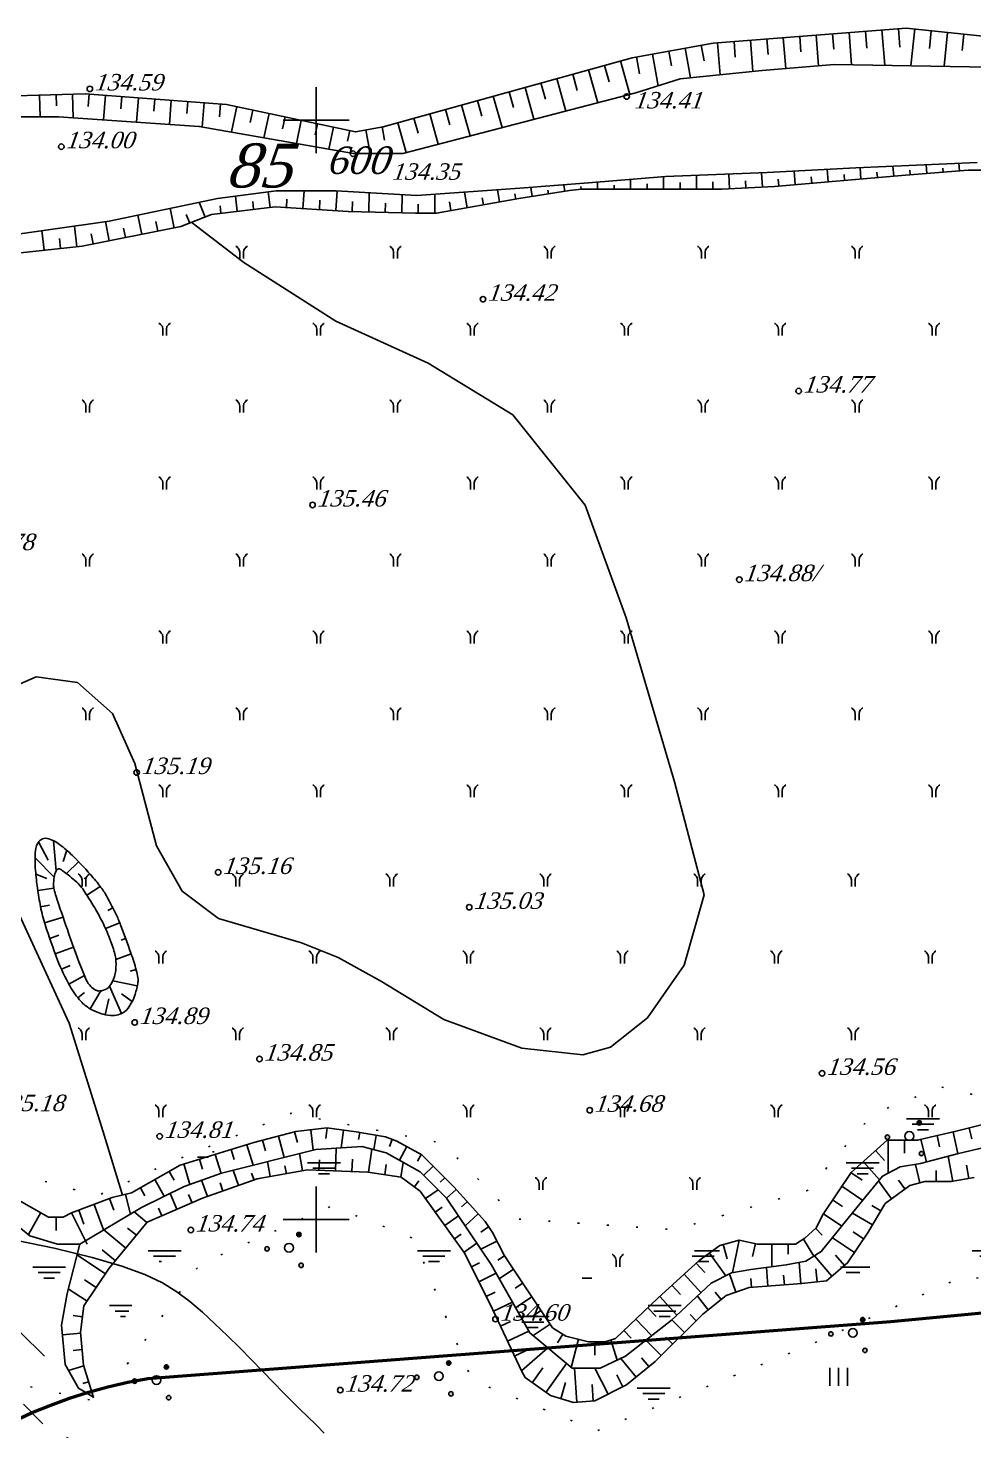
# Model space of a CAD drawing. Header units: millimetres. Extents: x 1400 to 4853, y -623 to 1865.
# Drawn here: x 2584.6 to 2636.3, y 1661.8 to 1738.3 of the extents above; entities that cross this region are included whole.
import ezdxf

# ---------------------------------------------------------------- set-up
doc = ezdxf.new("R2010")
doc.units = ezdxf.units.MM
doc.linetypes.add('ADOT1', pattern=[1.6, 0.1, -1.5])
doc.linetypes.add('AHIDDEN2', pattern=[3, 1.5, -1.5])
for name, color, linetype in [('00_Північ', 7, 'Continuous'), ('00_Північ_відмітки', 7, 'Continuous'), ('01_Північ', 7, 'Continuous'), ('58', 7, 'Continuous'), ('9', 7, 'Continuous'), ('CONT-MNR', 7, 'Continuous'), ('Андрей', 7, 'Continuous'), ('кресты', 7, 'Continuous'), ('ПИКЕТЫ', 7, 'Continuous'), ('РАСТИТ', 7, 'Continuous')]:
    doc.layers.add(name, color=color, linetype=linetype)
doc.styles.add('universw', font='timesi.ttf', dxfattribs={"oblique": 10})

# ---------------------------------------------------------------- blocks, each defined once
blk = doc.blocks.new('402')
at = {"color": 0, "linetype": 'Continuous'}
for p, q in [((-0.81, -0.04), (-0.81, 1.58)), ((0, 1.58), (0, -0.04)), ((0.8, -0.04), (0.8, 1.58))]:
    blk.add_line(p, q, dxfattribs=at)
blk = doc.blocks.new('395_1')
at = {"linetype": 'Continuous'}
blk.add_hatch(color=0, dxfattribs=at).paths.add_polyline_path([(1.1, 1.2, 1), (0.7, 1.2, 1)])
h = blk.add_hatch(color=0, dxfattribs=at)
h.paths.add_polyline_path([(-1.8, -0.1, 1), (-2.2, -0.1, 1)])
h.paths.add_polyline_path([(1.3, -1.6, 1), (0.9, -1.6, 1)])
at = {"color": 0, "linetype": 'Continuous'}
for centre, radius in [((0.9, 1.2), 0.2), ((-2, -0.1), 0.2), ((0, 0), 0.4), ((1.1, -1.6), 0.2)]:
    blk.add_circle(centre, radius, dxfattribs=at)
blk = doc.blocks.new('403')
at = {"color": 0, "linetype": 'Continuous'}
for p, q in [((-0.45, 1.11), (-0.52, 1.11)), ((-0.38, 1.02), (-0.45, 1.11)), ((-0.31, 0.94), (-0.38, 1.02)), ((-0.21, 0.81), (-0.31, 0.94)), ((-0.17, 0.59), (-0.21, 0.81)), ((-0.17, 0), (-0.17, 0.59)), ((0.17, 0.59), (0.21, 0.81)), ((0.17, 0), (0.17, 0.59)), ((0.21, 0.81), (0.31, 0.94)), ((0.31, 0.94), (0.38, 1.02)), ((0.38, 1.02), (0.45, 1.11)), ((0.45, 1.11), (0.52, 1.11))]:
    blk.add_line(p, q, dxfattribs=at)

msp = doc.modelspace()

# ---------------------------------------------------------------- hatches: boundary and pattern name
at = {"layer": '58'}
h = msp.add_hatch(dxfattribs=at)
h.set_pattern_fill('1_468', color=3, scale=3, style=0, pattern_type=2)
h.set_pattern_definition([(0, (2589.073, 1683.3), (0, 14.7), [1.8, -12.9]), (0, (2589.673, 1682.7), (0, 14.7), [0.6, -14.1]), (0, (2589.373, 1683), (0, 14.7), [1.2, -13.5]), (0, (2588.473, 1678.8), (0, 14.7), [1.8, -12.9]), (0, (2589.073, 1678.2), (0, 14.7), [0.6, -14.1]), (0, (2588.773, 1678.5), (0, 14.7), [1.2, -13.5]), (0, (2596.573, 1682.7), (0, 14.7), [1.8, -12.9]), (0, (2597.173, 1682.1), (0, 14.7), [0.6, -14.1]), (0, (2596.873, 1682.4), (0, 14.7), [1.2, -13.5]), (0, (2599.573, 1670.7), (0, 14.7), [1.8, -12.9]), (0, (2600.173, 1670.1), (0, 14.7), [0.6, -14.1]), (0, (2599.873, 1670.4), (0, 14.7), [1.2, -13.5]), (0, (2591.173, 1671.6), (0, 14.7), [1.8, -12.9]), (0, (2591.773, 1671), (0, 14.7), [0.6, -14.1]), (0, (2591.473, 1671.3), (0, 14.7), [1.2, -13.5]), (0, (2599.873, 1676.4), (0, 14.7), [1.8, -12.9]), (0, (2600.473, 1675.8), (0, 14.7), [0.6, -14.1]), (0, (2600.173, 1676.1), (0, 14.7), [1.2, -13.5]), (0, (2593.273, 1677.3), (0, 14.7), [1.8, -12.9]), (0, (2593.873, 1676.7), (0, 14.7), [0.6, -14.1]), (0, (2593.573, 1677), (0, 14.7), [1.2, -13.5])])
h.paths.add_polyline_path([(2581.2001, 1683.0732), (2582.4855, 1684.5605), (2582.8915, 1680.8422), (2583.2298, 1676.921), (2587.0862, 1673.8787), (2593.2429, 1676.6506), (2599.8056, 1678.2731), (2606.3682, 1677.597), (2612.2544, 1670.904), (2618.1405, 1669.4166), (2623.8912, 1673.8111), (2629.9393, 1678.7471), (2638.261, 1680.8429), (2644.756, 1679.3556), (2648.8831, 1676.5837), (2648.9507, 1671.6484), (2645.8385, 1669.5526), (2637.3138, 1670.7696), (2634.4723, 1672.8654), (2623.9855, 1667.0512), (2617.4905, 1661.9131), (2610.319, 1662.454), (2604.7035, 1672.1893), (2599.2575, 1673.6092), (2591.6123, 1670.9049), (2588.9061, 1666.1724), (2579.0282, 1669.9584), (2572.57, 1680.9222), (2562.4785, 1685.6053)])

# ---------------------------------------------------------------- linework, layer by layer
at = {"color": 7, "linetype": 'Continuous', "lineweight": 50, "flags": 128}
msp.add_lwpolyline([(2758.0423, 1339.7067), (2692.7023, 1344.9267), (2583.6093, 1353.1827, -0.3766589), (2557.6357, 1380.3754), (2553.3126, 1443.2455), (2551.4534, 1466.9327), (2559.0536, 1529.656), (2564.1924, 1580.9801), (2565.5951, 1599.3905), (2569.222, 1641.163, -0.3403459), (2591.1699, 1664.6371), (2631.7289, 1667.7403), (2712.8418, 1675.4467), (2806.1546, 1677.7296)], format="xyb", dxfattribs=at)
at = {"layer": '00_Північ', "color": 250, "linetype": 'Continuous'}
for p, q in [((2630.344, 1738.1665), (2630.4162, 1737.2457)), ((2632.1385, 1738.3071), (2632.2174, 1737.3004)), ((2633.9298, 1738.1966), (2633.829, 1737.2328)), ((2621.3798, 1737.3989), (2621.5304, 1736.5579)), ((2623.166, 1737.6039), (2623.2335, 1736.7433)), ((2624.9605, 1737.7446), (2625.0266, 1736.9018)), ((2626.755, 1737.8852), (2626.8207, 1737.0475)), ((2628.5495, 1738.0259), (2628.615, 1737.1909)), ((2635.72, 1738.0095), (2635.6274, 1737.1237)), ((2617.8362, 1736.7643), (2618.0015, 1735.8409)), ((2619.608, 1737.0816), (2619.7529, 1736.2722)), ((2616.0968, 1736.3047), (2616.3485, 1735.3979)), ((2612.6279, 1735.3419), (2612.8715, 1734.4642)), ((2614.3624, 1735.8233), (2614.61, 1734.931)), ((2586.1598, 1734.711), (2586.1774, 1734.1038)), ((2587.9586, 1734.7416), (2587.9075, 1734.0656)), ((2589.7535, 1734.6059), (2589.7029, 1733.9368)), ((2591.5483, 1734.4702), (2591.4983, 1733.8079)), ((2593.3432, 1734.3345), (2593.2937, 1733.679)), ((2609.159, 1734.3791), (2609.3946, 1733.5305)), ((2610.8935, 1734.8605), (2611.133, 1733.9974)), ((2595.1381, 1734.1988), (2595.0848, 1733.4938)), ((2596.9047, 1733.8661), (2596.7602, 1733.1889)), ((2607.4246, 1733.8978), (2607.6561, 1733.0637)), ((2598.6651, 1733.4906), (2598.5276, 1732.846)), ((2600.4255, 1733.1151), (2600.2949, 1732.5031)), ((2603.9545, 1732.9405), (2604.0867, 1732.2208)), ((2605.6902, 1733.4164), (2605.9176, 1732.5968)), ((2602.1859, 1732.7396), (2602.0623, 1732.1602)), ((2632.7881, 1730.3261), (2632.7675, 1730.585)), ((2634.5824, 1730.4684), (2634.5645, 1730.6946)), ((2616.6188, 1729.5437), (2616.6188, 1729.7723)), ((2618.4188, 1729.5437), (2618.4188, 1729.8461)), ((2620.2188, 1729.5437), (2620.2188, 1729.9032)), ((2622.0188, 1729.5437), (2622.0188, 1729.9385)), ((2623.8169, 1729.6139), (2623.7958, 1730.008)), ((2625.6138, 1729.718), (2625.5814, 1730.0996)), ((2627.4073, 1729.8704), (2627.3771, 1730.2258)), ((2629.2009, 1730.0228), (2629.1729, 1730.3521)), ((2630.9944, 1730.1751), (2630.9693, 1730.471)), ((2598.7359, 1728.5451), (2598.7646, 1729.0049)), ((2600.5324, 1728.4329), (2600.5646, 1728.9488)), ((2609.4875, 1728.6887), (2609.4197, 1729.0699)), ((2611.2597, 1729.004), (2611.2087, 1729.2906)), ((2613.0373, 1729.2866), (2613.0037, 1729.5002)), ((2614.819, 1729.5407), (2614.8007, 1729.6966)), ((2595.1582, 1728.2301), (2595.1088, 1728.6431)), ((2596.9454, 1728.4441), (2596.8948, 1728.8672)), ((2602.3292, 1728.3283), (2602.3445, 1728.8696)), ((2604.1285, 1728.2777), (2604.143, 1728.7915)), ((2605.9279, 1728.2312), (2605.9279, 1728.7216)), ((2607.7153, 1728.3733), (2607.6307, 1728.8491)), ((2589.9492, 1726.9032), (2589.8463, 1727.4244)), ((2591.7151, 1727.2517), (2591.6101, 1727.7838)), ((2593.4539, 1727.6918), (2593.2628, 1728.1684)), ((2586.4019, 1726.3065), (2586.3416, 1726.8584)), ((2588.1832, 1726.5546), (2588.0754, 1727.1011)), ((2585.209, 1693.9187), (2585.7211, 1692.9259)), ((2586.7469, 1693.4643), (2586.5387, 1692.8577)), ((2585.0542, 1692.159), (2585.6587, 1691.9252)), ((2588.0028, 1692.1761), (2587.6963, 1691.9032)), ((2585.3133, 1690.3784), (2585.8006, 1690.4731)), ((2589.2621, 1690.3142), (2588.9853, 1690.173)), ((2585.8129, 1688.6509), (2586.3184, 1688.8252)), ((2589.9524, 1688.6539), (2589.7071, 1688.5643)), ((2586.4522, 1686.9688), (2586.9283, 1687.1809)), ((2590.5272, 1686.9489), (2590.1952, 1686.8618)), ((2587.3509, 1685.4151), (2587.7125, 1685.7092)), ((2588.8476, 1684.4837), (2589.0319, 1685.3633)), ((2590.3189, 1685.2101), (2589.7358, 1685.6302)), ((2599.1744, 1678.1002), (2599.3323, 1677.5102)), ((2600.9607, 1678.3075), (2600.8818, 1677.7363)), ((2602.7428, 1678.0545), (2602.6765, 1677.6691)), ((2604.5001, 1677.6857), (2604.364, 1677.3011)), ((2634.2465, 1677.889), (2634.3817, 1677.2837)), ((2635.9988, 1678.3), (2636.1458, 1677.7095)), ((2595.709, 1677.1266), (2595.8726, 1676.589)), ((2597.4356, 1677.6347), (2597.59, 1677.0579)), ((2630.8912, 1677.0715), (2631.3745, 1676.5301)), ((2632.477, 1677.633), (2632.477, 1676.9305)), ((2593.987, 1676.6026), (2594.1506, 1676.0649)), ((2598.7293, 1675.8077), (2598.6504, 1676.2484)), ((2600.5105, 1675.9919), (2600.5317, 1676.5703)), ((2602.3093, 1675.9258), (2602.3339, 1676.5965)), ((2604.0977, 1675.7516), (2604.1861, 1676.3213)), ((2606.097, 1676.8618), (2605.8927, 1676.4888)), ((2635.9893, 1675.5575), (2635.8566, 1676.2734)), ((2592.3263, 1675.9363), (2592.5997, 1675.4568)), ((2596.9652, 1675.4609), (2596.8325, 1675.8397)), ((2605.718, 1675.0892), (2605.96, 1675.4251)), ((2607.3726, 1675.5933), (2607.12, 1675.3416)), ((2629.5514, 1675.8701), (2630.1576, 1675.4633)), ((2632.4958, 1674.9768), (2632.1383, 1675.4621)), ((2634.2059, 1675.3771), (2634.2059, 1675.9861)), ((2590.7626, 1675.0447), (2591.0102, 1674.6105)), ((2593.5846, 1674.2276), (2593.3883, 1674.6785)), ((2595.2665, 1674.8657), (2595.1108, 1675.3101)), ((2587.3935, 1673.8165), (2587.6816, 1673.0478)), ((2589.079, 1674.4481), (2589.3116, 1673.8277)), ((2591.9342, 1673.5092), (2591.7547, 1673.9214)), ((2606.8572, 1673.7168), (2607.238, 1673.9894)), ((2608.6042, 1674.2814), (2608.2937, 1674.0008)), ((2628.5482, 1674.3756), (2629.0854, 1674.015)), ((2631.1813, 1673.7872), (2630.6921, 1674.0778)), ((2586.1605, 1673.4431), (2586.1605, 1672.7163)), ((2590.5424, 1672.4472), (2590.0662, 1672.8407)), ((2607.905, 1672.2532), (2608.2644, 1672.5104)), ((2609.7716, 1672.9151), (2609.342, 1672.6267)), ((2627.62, 1672.8381), (2627.9801, 1672.4547)), ((2630.2424, 1672.252), (2629.6731, 1672.6331)), ((2589.3958, 1671.0596), (2588.6683, 1671.6608)), ((2622.5802, 1671.9456), (2622.7909, 1671.1686)), ((2624.3304, 1671.995), (2624.1836, 1671.2834)), ((2626.1279, 1671.9712), (2626.1279, 1671.4104)), ((2608.8386, 1670.721), (2609.2741, 1670.937)), ((2610.6325, 1671.3368), (2610.2743, 1671.0911)), ((2621.1075, 1670.9336), (2621.5804, 1670.4162)), ((2629.1949, 1670.7974), (2628.7116, 1671.3653)), ((2588.3523, 1669.5954), (2587.7083, 1670.0258)), ((2624.1184, 1669.6032), (2624.0817, 1670.0882)), ((2625.9133, 1669.7393), (2625.8729, 1670.2719)), ((2627.7053, 1669.9054), (2627.6257, 1670.6151)), ((2609.6383, 1669.1084), (2610.1296, 1669.352)), ((2611.6354, 1669.8422), (2611.216, 1669.5633)), ((2619.7788, 1669.7194), (2620.2431, 1669.2113)), ((2622.4643, 1668.9535), (2622.1461, 1669.3485)), ((2618.4612, 1668.4931), (2618.9219, 1668.0104)), ((2587.6073, 1668.0032), (2587.0872, 1668.0702)), ((2610.4211, 1667.4876), (2610.9694, 1667.7467)), ((2612.6319, 1668.3432), (2612.1576, 1668.0279)), ((2621.0985, 1667.7841), (2620.7672, 1668.1175)), ((2613.8282, 1667.0513), (2613.5361, 1666.5755)), ((2617.1591, 1667.2504), (2617.5578, 1666.8327)), ((2587.5844, 1666.2141), (2587.0872, 1666.1685)), ((2611.19, 1665.8601), (2611.9372, 1666.2131)), ((2615.5603, 1666.6373), (2615.5603, 1665.9136)), ((2619.8217, 1666.5153), (2619.4425, 1666.897)), ((2618.5151, 1665.2796), (2618.1234, 1665.7596)), ((2612.1564, 1664.3955), (2612.7381, 1665.216)), ((2617.0925, 1664.1846), (2616.7672, 1664.8264)), ((2587.9366, 1664.4584), (2587.6142, 1664.3605)), ((2613.7102, 1663.5311), (2613.9661, 1664.4077)), ((2615.4783, 1663.4022), (2615.4151, 1664.2961))]:
    msp.add_line(p, q, dxfattribs=at)
at = {"layer": '00_Північ', "linetype": 'Continuous'}
for p, q in [((2631.2413, 1738.2368), (2631.3923, 1736.3092)), ((2633.0346, 1738.2902), (2632.825, 1736.2845)), ((2622.2688, 1737.5336), (2622.4054, 1735.791)), ((2624.0633, 1737.6743), (2624.1965, 1735.9743)), ((2625.8578, 1737.8149), (2625.9895, 1736.1345)), ((2627.6523, 1737.9555), (2627.7832, 1736.2852)), ((2629.4468, 1738.0962), (2629.5844, 1736.3404)), ((2634.8249, 1738.1031), (2634.6316, 1736.2534)), ((2618.7221, 1736.923), (2619.0324, 1735.1902)), ((2620.4939, 1737.2403), (2620.7832, 1735.6249)), ((2615.2296, 1736.064), (2615.7289, 1734.2649)), ((2616.964, 1736.5454), (2617.4714, 1734.7172)), ((2611.7607, 1735.1012), (2612.2439, 1733.3603)), ((2613.4951, 1735.5826), (2613.9864, 1733.8126)), ((2585.2602, 1734.685), (2585.2946, 1733.4966)), ((2587.0595, 1734.737), (2587.0969, 1733.4413)), ((2588.856, 1734.6737), (2588.7543, 1733.3287)), ((2590.6509, 1734.538), (2590.5503, 1733.2066)), ((2592.4458, 1734.4024), (2592.3462, 1733.0846)), ((2610.0263, 1734.6198), (2610.5014, 1732.908)), ((2594.2407, 1734.2667), (2594.1407, 1732.9446)), ((2596.0245, 1734.0538), (2595.7286, 1732.6669)), ((2597.7849, 1733.6783), (2597.5029, 1732.3566)), ((2606.5574, 1733.6571), (2607.0163, 1732.0034)), ((2608.2918, 1734.1385), (2608.7588, 1732.4557)), ((2599.5453, 1733.3029), (2599.2772, 1732.0463)), ((2601.3057, 1732.9274), (2601.0515, 1731.7359)), ((2603.0693, 1732.7779), (2603.3038, 1731.5011)), ((2604.8229, 1733.1757), (2605.2738, 1731.5511)), ((2626.5106, 1729.7942), (2626.4479, 1730.5312)), ((2628.3041, 1729.9466), (2628.2459, 1730.6314)), ((2630.0976, 1730.0989), (2630.0441, 1730.7285)), ((2631.8912, 1730.2513), (2631.8441, 1730.8053)), ((2633.6852, 1730.3972), (2633.6468, 1730.8823)), ((2635.4796, 1730.5396), (2635.4463, 1730.9591)), ((2613.9264, 1729.4262), (2613.8704, 1729.7827)), ((2615.7188, 1729.5437), (2615.7188, 1729.927)), ((2617.5188, 1729.5437), (2617.5188, 1730.0748)), ((2619.3188, 1729.5437), (2619.3188, 1730.2225)), ((2621.1188, 1729.5437), (2621.1188, 1730.298)), ((2622.9182, 1729.5657), (2622.8752, 1730.3669)), ((2624.7156, 1729.6621), (2624.674, 1730.4374)), ((2596.0518, 1728.3371), (2595.9518, 1729.1731)), ((2597.8391, 1728.551), (2597.7366, 1729.4074)), ((2599.6341, 1728.489), (2599.6951, 1729.4647)), ((2601.4306, 1728.3767), (2601.4984, 1729.4614)), ((2603.2289, 1728.303), (2603.2585, 1729.3581)), ((2605.0282, 1728.2524), (2605.0563, 1729.2525)), ((2606.8279, 1728.2312), (2606.8279, 1729.2748)), ((2608.6014, 1728.531), (2608.4489, 1729.388)), ((2610.3736, 1728.8463), (2610.2547, 1729.5141)), ((2612.1482, 1729.1469), (2612.07, 1729.6449)), ((2592.5981, 1727.4259), (2592.3859, 1728.5009)), ((2594.2892, 1728.0268), (2593.966, 1728.8328)), ((2587.2966, 1726.4043), (2587.1729, 1727.5358)), ((2589.0662, 1726.7289), (2588.8601, 1727.7732)), ((2590.8321, 1727.0774), (2590.6242, 1728.1308)), ((2585.5073, 1726.2087), (2585.3896, 1727.2849)), ((2586.0182, 1693.9874), (2586.165, 1692.3408)), ((2585.0136, 1693.0575), (2586.0521, 1691.9874)), ((2587.391, 1692.8361), (2586.7208, 1692.189)), ((2588.5741, 1691.4812), (2587.8341, 1691.0151)), ((2585.1624, 1691.2656), (2586.0383, 1691.3939)), ((2585.531, 1689.5056), (2586.5421, 1689.815)), ((2589.6405, 1689.4981), (2588.8577, 1689.1926)), ((2586.1172, 1687.8039), (2587.1164, 1688.1775)), ((2590.2586, 1687.8076), (2589.4208, 1687.5098)), ((2586.8529, 1686.1632), (2587.7029, 1686.6317)), ((2590.5919, 1686.0648), (2589.2641, 1686.3373)), ((2588.0151, 1684.8155), (2588.5943, 1685.7872)), ((2589.7272, 1684.5529), (2589.0844, 1686.0452)), ((2598.305, 1677.8675), (2598.6173, 1676.7007)), ((2600.0667, 1678.2126), (2600.1943, 1677.0973)), ((2601.8523, 1678.1844), (2601.7198, 1677.2252)), ((2603.6297, 1677.9019), (2603.496, 1677.1245)), ((2633.3712, 1677.68), (2633.6776, 1676.4537)), ((2635.1249, 1678.0852), (2635.3871, 1676.9114)), ((2596.5701, 1677.3886), (2596.9101, 1676.2713)), ((2599.6152, 1675.9663), (2599.4463, 1676.9092)), ((2601.4099, 1675.9589), (2601.4558, 1677.2079)), ((2603.2084, 1675.8896), (2603.4037, 1677.1492)), ((2605.3077, 1677.2941), (2604.8992, 1676.5484)), ((2631.577, 1677.633), (2631.577, 1675.8386)), ((2593.126, 1676.3405), (2593.4651, 1675.2262)), ((2594.848, 1676.8646), (2595.1634, 1675.8284)), ((2597.8434, 1675.649), (2597.6965, 1676.4691)), ((2604.9871, 1675.6137), (2605.1138, 1676.4308)), ((2606.7372, 1676.2308), (2606.2338, 1675.729)), ((2630.2198, 1676.4721), (2631.1074, 1675.4779)), ((2633.3139, 1675.3115), (2633.064, 1676.3199)), ((2635.1044, 1675.3935), (2634.8497, 1676.7675)), ((2591.5445, 1675.4905), (2592.0654, 1674.5768)), ((2594.4172, 1674.568), (2594.1068, 1675.4538)), ((2596.1159, 1675.1633), (2595.8234, 1675.9979)), ((2631.7712, 1674.443), (2631.0555, 1675.4144)), ((2589.9469, 1674.6834), (2590.2166, 1673.6037)), ((2592.7594, 1673.8684), (2592.3825, 1674.734)), ((2606.3334, 1674.4486), (2607.0177, 1674.9385)), ((2608.0009, 1674.9493), (2607.4756, 1674.4747)), ((2629.0498, 1675.1229), (2630.1927, 1674.3558)), ((2588.2363, 1674.1323), (2588.7569, 1672.7432)), ((2585.3247, 1673.6866), (2584.6476, 1672.4917)), ((2587.0067, 1673.6715), (2587.8583, 1671.9672)), ((2591.1157, 1673.1409), (2590.4146, 1673.7204)), ((2607.3811, 1672.985), (2608.1212, 1673.5148)), ((2609.2075, 1673.6136), (2608.4905, 1672.9658)), ((2628.0466, 1673.6283), (2629.0538, 1672.9523)), ((2630.7217, 1673.0134), (2629.629, 1673.6623)), ((2589.9691, 1671.7534), (2588.7653, 1672.7482)), ((2629.7418, 1671.5041), (2628.535, 1672.3118)), ((2608.4289, 1671.5214), (2609.1262, 1672.0205)), ((2610.2197, 1672.1364), (2609.3479, 1671.6909)), ((2623.4489, 1672.1769), (2623.0851, 1670.4132)), ((2625.2279, 1671.9712), (2625.2279, 1670.7267)), ((2626.9523, 1672.2371), (2627.5249, 1671.3116)), ((2588.8523, 1670.3436), (2587.2998, 1671.3813)), ((2621.8216, 1671.4798), (2622.7171, 1670.2438)), ((2626.8107, 1669.8073), (2626.7229, 1670.9653)), ((2628.5095, 1670.2141), (2627.558, 1671.3322)), ((2609.2384, 1669.9147), (2610.1781, 1670.3807)), ((2611.1372, 1670.5917), (2610.3531, 1670.0705)), ((2620.4432, 1670.3265), (2621.367, 1669.3156)), ((2623.2591, 1669.3463), (2622.9231, 1670.3509)), ((2625.0158, 1669.6712), (2624.9387, 1670.6895)), ((2587.8522, 1668.8471), (2586.8287, 1669.5311)), ((2610.0367, 1668.3014), (2611.0744, 1668.7916)), ((2612.1337, 1669.0927), (2611.2398, 1668.4985)), ((2619.1144, 1669.1122), (2620.0479, 1668.0907)), ((2621.7635, 1668.3888), (2621.1667, 1669.1295)), ((2617.8102, 1667.8717), (2618.6695, 1666.9714)), ((2620.4601, 1667.1497), (2619.776, 1667.8382)), ((2587.5021, 1667.1104), (2586.5099, 1667.0192)), ((2610.8055, 1666.6739), (2611.9611, 1667.2198)), ((2613.1302, 1667.5937), (2612.1964, 1666.9729)), ((2611.5744, 1665.0463), (2612.9952, 1666.307)), ((2614.6777, 1666.7753), (2614.2827, 1665.2337)), ((2616.4455, 1666.7356), (2616.7855, 1665.6347)), ((2619.1833, 1665.881), (2618.3486, 1666.721)), ((2612.8906, 1663.875), (2614.0132, 1665.4584)), ((2617.8178, 1664.7106), (2616.9848, 1665.7314)), ((2587.675, 1665.3195), (2586.8418, 1665.0664)), ((2614.5806, 1663.3388), (2614.4497, 1665.19)), ((2616.2898, 1663.7777), (2615.5739, 1665.19)), ((2588.1981, 1663.5972), (2588.226, 1663.6057))]:
    msp.add_line(p, q, dxfattribs=at)
at = {"layer": '00_Північ', "color": 30, "linetype": 'Continuous', "flags": 128}
for points in [[(2593.5956, 1727.7045), (2596.4134, 1725.5351), (2601.4258, 1722.3386), (2606.4725, 1720.0491), (2611.0877, 1717.2286), (2615.039, 1712.2991), (2617.2788, 1706.1473), (2619.9262, 1697.206), (2621.5293, 1691.0381), (2620.446, 1687.1907), (2618.4489, 1684.3259), (2616.4197, 1682.7164), (2614.9059, 1682.2979), (2611.5851, 1682.6539), (2607.3289, 1684.2285), (2603.9171, 1686.2998), (2601.5576, 1687.6063), (2599.5488, 1688.4029), (2595.0211, 1689.7413), (2593.0441, 1691.239), (2591.6471, 1693.7065), (2590.466, 1698.2053), (2589.2403, 1700.9223), (2587.3238, 1702.6149), (2585.073, 1702.9267), (2582.5548, 1701.8355)], [(2583.8299, 1690.6255), (2586.8703, 1684.0342), (2588.7371, 1678.0874), (2589.7946, 1674.6364)]]:
    msp.add_lwpolyline(points, dxfattribs=at)
at = {"layer": '00_Північ', "linetype": 'Continuous', "flags": 128}
for points in [[(2588.8379, 1691.1079, -0.0132667), (2589.4211, 1689.9967, -0.0254606), (2589.6795, 1689.3956, -0.0025838), (2590.2441, 1687.8482, -0.0089185), (2590.3973, 1687.3962, -0.0139433), (2590.5345, 1686.9212, -0.016398), (2590.6264, 1686.5109, -0.0884539), (2590.6291, 1686.2649, -0.0314401), (2590.4737, 1685.5951, -0.0923674), (2590.0919, 1684.8531, -0.1361936), (2589.6337, 1684.5114, -0.092754), (2589.2582, 1684.4412, -0.0665216), (2588.7326, 1684.5114, -0.0663987), (2588.0277, 1684.808, -0.0762905), (2587.5107, 1685.2288, -0.0553191), (2586.9075, 1686.0653, -0.0365998), (2586.2431, 1687.4725, -0.014657), (2585.5626, 1689.4047, -0.0296144), (2585.3115, 1690.3877, -0.0130424), (2585.1436, 1691.3967, -0.0138118), (2585.0366, 1692.3567, -0.0208736), (2585.0124, 1692.9357, -0.0228528), (2585.0366, 1693.4645, -0.0969708), (2585.1369, 1693.8073, -0.1130125), (2585.3357, 1694.0419, -0.2261445), (2585.6755, 1694.11, -0.1002798), (2586.3527, 1693.7854, -0.033647), (2587.0538, 1693.1779, -0.0187309), (2588.1912, 1691.9618, -0.0153468), (2588.4611, 1691.6306, -0.0100255), (2588.848, 1691.1034)], [(2586.5134, 1692.3386, -0.0308939), (2587.2837, 1691.7274, -0.0610336), (2587.6115, 1691.3509, -0.0138911), (2588.272, 1690.3129, -0.0196987), (2588.6877, 1689.5511, -0.0209884), (2589.0798, 1688.6688, -0.0244199), (2589.3466, 1687.8829, -0.0697419), (2589.4359, 1687.2456, -0.0654456), (2589.3466, 1686.566, -0.1028714), (2589.0844, 1686.0452, -0.1516923), (2588.7536, 1685.8197, -0.0744283), (2588.5044, 1685.7824, -0.1096328), (2588.3363, 1685.8197, -0.0973753), (2588.0482, 1686.0302, -0.0801142), (2587.8092, 1686.3904, -0.0165275), (2587.5038, 1687.1272, -0.0061743), (2586.7769, 1689.134, -0.0040557), (2586.1666, 1690.9332, -0.01871), (2586.0521, 1691.329, -0.0611018), (2586.0234, 1691.5635, -0.033881), (2586.0521, 1691.9874, -0.0870431), (2586.165, 1692.3408, -0.1984877), (2586.2937, 1692.4484, -0.194553), (2586.3828, 1692.4412, -0.1067871), (2586.5064, 1692.3418)]]:
    msp.add_lwpolyline(points, format="xyb", dxfattribs=at)
for points in [[(2638.1454, 1677.5412), (2635.4146, 1676.9187), (2633.3378, 1676.3628), (2632.2355, 1676.1902), (2631.266, 1675.6726), (2629.8762, 1673.9675), (2627.9269, 1671.5611), (2627.0776, 1671.0342), (2626.02, 1670.8287), (2624.0809, 1670.5791), (2623.0233, 1670.4029), (2621.9215, 1669.8304), (2619.7523, 1667.8162), (2617.2369, 1665.8536), (2615.8681, 1665.19), (2614.3352, 1665.19), (2612.015, 1667.1241), (2609.9133, 1670.8502), (2607.4713, 1674.4812), (2606.0429, 1675.9214), (2604.1835, 1676.9408), (2602.8435, 1677.2989), (2600.3437, 1677.1349), (2595.1974, 1675.8405), (2593.1494, 1675.1143), (2590.8186, 1673.9585), (2587.4505, 1671.9732), (2586.7628, 1669.2724), (2586.4637, 1667.5372), (2586.6544, 1665.4011), (2587.3841, 1664.0978), (2588.207, 1663.6168)], [(2588.1981, 1663.5972), (2587.6629, 1665.3592), (2587.498, 1667.1551), (2587.6835, 1668.5947), (2589.0559, 1670.6482), (2591.1311, 1673.1596), (2594.1578, 1674.4771), (2597.1448, 1675.5239), (2599.8862, 1676.0149), (2603.1813, 1675.8938), (2604.9906, 1675.6131), (2606.0417, 1674.856), (2608.4707, 1671.463), (2610.0018, 1668.3753), (2611.5919, 1665.0093), (2611.7575, 1664.6783), (2613.1415, 1663.6971), (2614.4104, 1663.3267), (2615.5603, 1663.408), (2617.3059, 1664.2928), (2618.8671, 1665.5668), (2621.4659, 1668.149), (2622.7337, 1669.1705), (2624.0004, 1669.5943), (2626.8731, 1669.812), (2628.2137, 1669.9624), (2629.3666, 1670.9435), (2630.4833, 1672.6121), (2631.4147, 1674.1803), (2632.7658, 1675.1757), (2633.5785, 1675.3771), (2635.0157, 1675.3771), (2636.2754, 1675.6106)]]:
    msp.add_lwpolyline(points, dxfattribs=at)
at = {"layer": '00_Північ_відмітки', "color": 7, "linetype": 'Continuous'}
for centre in [(2588.0007, 1735.0203), (2588.0007, 1735.0203), (2617.3078, 1734.6016), (2586.4445, 1731.8659), (2602.3654, 1731.4846), (2609.4614, 1723.5388), (2626.6966, 1718.5297), (2600.1596, 1712.3125), (2623.4547, 1708.2367), (2590.558, 1697.7097), (2595.0084, 1692.257), (2608.7127, 1690.3538), (2590.453, 1684.0666), (2591.8168, 1677.8512)]:
    msp.add_circle(centre, 0.15, dxfattribs=at)
at = {"layer": '9', "color": 3, "linetype": 'ADOT1', "flags": 128}
msp.add_lwpolyline([(2571.3643, 1683.5348), (2574.5941, 1685.8252), (2579.6994, 1685.9814), (2583.4502, 1684.4718), (2583.7107, 1682.0772), (2583.2256, 1676.0382), (2588.4077, 1674.5962), (2592.5403, 1676.497), (2599, 1679.1077), (2607.2651, 1677.469), (2611.3321, 1673.3394), (2619.9252, 1672.7495), (2627.1683, 1674.9026), (2630.7761, 1679.0976), (2634.5151, 1680.5397), (2642.1243, 1678.7043), (2648.3703, 1676.6678), (2649.4198, 1673.5215), (2647.0583, 1668.8676), (2642.3354, 1668.9987), (2635.7758, 1670.2441), (2626.7891, 1666.2456), (2615.6751, 1661.7804), (2608.8531, 1664.5334), (2605.7045, 1672.2681), (2601.1784, 1674.0379), (2594.0284, 1670.8916), (2590.4206, 1665.9099), (2588.4888, 1663.357), (2581.9948, 1664.799), (2576.2223, 1671.7471), (2571.3682, 1679.6129), (2570.8466, 1682.5106)], dxfattribs=at)
at = {"layer": 'CONT-MNR', "color": 5, "linetype": 'Continuous'}
for points in [[(2636.4373, 1731.0014), (2629.8115, 1730.7186), (2624.9727, 1730.4491), (2619.4345, 1730.232), (2615.2186, 1729.8859), (2611.4751, 1729.5994), (2605.8456, 1729.2062), (2601.4432, 1729.4647), (2598.1731, 1729.4647), (2594.9768, 1729.0452), (2589.0488, 1727.7998), (2582.768, 1726.916)], [(2582.7478, 1674.0196), (2584.7262, 1672.4285), (2586.2335, 1671.9672), (2587.43, 1671.9672)]]:
    msp.add_lwpolyline(points, dxfattribs=at)
at = {"layer": 'CONT-MNR', "color": 30, "linetype": 'Continuous', "flags": 128}
msp.add_lwpolyline([(2600.7904, 1661.6539), (2600.3324, 1662.1184), (2599.8992, 1662.545), (2599.4709, 1662.961), (2599.0276, 1663.394), (2598.5495, 1663.8713), (2598.0212, 1664.4132), (2597.4461, 1665.0104), (2596.832, 1665.6464), (2596.1868, 1666.3048), (2595.5184, 1666.9689), (2594.8347, 1667.6223), (2594.1434, 1668.2485), (2593.4526, 1668.8309), (2592.7528, 1669.359), (2591.9662, 1669.8452), (2590.9977, 1670.3082), (2589.752, 1670.7664), (2588.134, 1671.2383), (2586.0488, 1671.7425), (2583.401, 1672.2974), (2580.0955, 1672.9216)], dxfattribs=at)
at = {"layer": 'Андрей', "linetype": 'Continuous', "flags": 128}
for points in [[(2546.2026, 1736.7203), (2548.0479, 1737.6424), (2549.5521, 1737.8962), (2551.6333, 1737.8962), (2552.2837, 1737.8962), (2554.3162, 1737.4412), (2556.9666, 1736.6938), (2558.4787, 1736.255), (2560.941, 1735.8081), (2563.7853, 1735.4675), (2568.1998, 1735.224), (2572.7388, 1734.8742), (2581.4191, 1734.5739), (2587.7533, 1734.7571), (2595.4581, 1734.1746), (2602.4983, 1732.673), (2604.0163, 1732.9518), (2617.6017, 1736.7223), (2622.0256, 1737.5146), (2632.5579, 1738.34), (2641.1315, 1737.444)], [(2583.383, 1725.9765), (2587.5767, 1726.435), (2592.9777, 1727.5009), (2594.6423, 1728.1684), (2598.114, 1728.5839), (2602.1053, 1728.3346), (2605.7836, 1728.2312), (2606.9169, 1728.2312), (2611.4193, 1729.0324), (2614.1772, 1729.4656), (2614.8443, 1729.5437), (2617.0445, 1729.5437), (2622.5071, 1729.5437), (2625.3687, 1729.6972), (2632.529, 1730.3055), (2635.9445, 1730.5765), (2638.3671, 1730.5765)], [(2638.2957, 1678.8715), (2635.2265, 1678.1079), (2633.8801, 1677.8071), (2633.1832, 1677.633), (2631.5201, 1677.633), (2629.5602, 1675.8833), (2628.0274, 1673.5996), (2627.6433, 1672.86), (2627.0342, 1672.2878), (2626.5225, 1671.9712), (2625.6338, 1671.9712), (2624.4459, 1671.9712), (2623.4399, 1672.1787), (2622.3953, 1671.8954), (2621.2593, 1671.0724), (2619.007, 1669.014), (2616.7031, 1666.8152), (2616.1272, 1666.6373), (2615.2163, 1666.6373), (2613.9912, 1666.9512), (2613.2582, 1667.4012), (2610.9328, 1670.8992), (2610.6159, 1671.3611), (2609.982, 1672.6017), (2609.5779, 1673.2036), (2607.8698, 1675.0944), (2606.1217, 1676.8483), (2604.7621, 1677.593), (2604.1346, 1677.8151), (2602.5396, 1678.0895), (2600.9317, 1678.3116), (2599.2412, 1678.1181), (2596.9632, 1677.5083), (2592.9316, 1676.2814), (2590.2711, 1674.7644), (2589.2265, 1674.5034), (2587.0067, 1673.6715)], [(2587.0067, 1673.6715), (2586.5497, 1673.4431), (2585.7543, 1673.4431), (2584.1466, 1674.3543)], [(2585.5242, 1665.8582), (2581.5226, 1669.7832)]]:
    msp.add_lwpolyline(points, dxfattribs=at)
at = {"layer": 'Андрей', "color": 5, "linetype": 'Continuous', "flags": 128}
msp.add_lwpolyline([(2546.2043, 1735.5037), (2547.7072, 1736.2937), (2549.5665, 1736.2937), (2552.9248, 1735.3696), (2556.0662, 1734.7939), (2559.559, 1734.3887), (2562.5047, 1734.2279), (2564.3336, 1734.2279), (2569.0387, 1733.6197), (2575.137, 1733.2124), (2583.0261, 1733.4966), (2586.2838, 1733.4966), (2593.9721, 1732.9741), (2602.3945, 1731.5011), (2605.0809, 1731.5011), (2617.8106, 1734.8053), (2620.2339, 1735.5687), (2624.7094, 1736.0269), (2628.6345, 1736.3568), (2639.1801, 1736.1749)], dxfattribs=at)
at = {"layer": 'кресты', "color": 3, "linetype": 'Continuous'}
for p, q in [((2600.3623, 1731.5067), (2600.3623, 1735.1067)), ((2598.5623, 1733.3067), (2602.1623, 1733.3067)), ((2600.3623, 1671.5067), (2600.3623, 1675.1067)), ((2598.5623, 1673.3067), (2602.1623, 1673.3067))]:
    msp.add_line(p, q, dxfattribs=at)
at = {"layer": 'ПИКЕТЫ', "color": 7, "linetype": 'Continuous'}
for centre in [(2597.2651, 1682.0685), (2627.9732, 1681.2908), (2615.2924, 1679.2751), (2593.5165, 1672.7394), (2610.1461, 1667.8755), (2601.6726, 1663.9992)]:
    msp.add_circle(centre, 0.15, dxfattribs=at)
at = {"layer": 'РАСТИТ', "color": 7, "linetype": 'AHIDDEN2', "flags": 128}
msp.add_lwpolyline([(2604.149, 1608.2999), (2605.7519, 1618.347), (2608.2483, 1623.6294), (2613.5666, 1628.7283), (2615.0758, 1634.1144), (2611.1949, 1642.9476), (2597.9252, 1648.9505), (2593.6825, 1656.9015), (2589.2483, 1659.976), (2585.4529, 1662.1464), (2579.2411, 1668.464), (2577.1415, 1673.1323), (2574.4411, 1677.8683), (2570.7439, 1681.4815), (2563.2125, 1686.2155), (2553.5303, 1694.1423), (2541.1612, 1703.4892)], dxfattribs=at)

# ---------------------------------------------------------------- block references
at = {"layer": '01_Північ', "color": 7, "xscale": 0.6, "yscale": 0.6, "zscale": 0.6}
for p in [(2596.2879, 1725.7562), (2604.6879, 1725.7562), (2613.0879, 1725.7562), (2621.4879, 1725.7562), (2629.8879, 1725.7562), (2592.0879, 1721.5562), (2600.4879, 1721.5562), (2608.8879, 1721.5562), (2617.2879, 1721.5562), (2625.6879, 1721.5562), (2634.0879, 1721.5562), (2587.8879, 1717.3562), (2596.2879, 1717.3562), (2604.6879, 1717.3562), (2613.0879, 1717.3562), (2621.4879, 1717.3562), (2629.8879, 1717.3562), (2592.0879, 1713.1562), (2600.4879, 1713.1562), (2608.8879, 1713.1562), (2617.2879, 1713.1562), (2625.6879, 1713.1562), (2634.0879, 1713.1562), (2587.8879, 1708.9562), (2596.2879, 1708.9562), (2604.6879, 1708.9562), (2613.0879, 1708.9562), (2621.4879, 1708.9562), (2629.8879, 1708.9562), (2592.0879, 1704.7562), (2600.4879, 1704.7562), (2608.8879, 1704.7562), (2617.2879, 1704.7562), (2625.6879, 1704.7562), (2634.0879, 1704.7562), (2587.8879, 1700.5562), (2596.2879, 1700.5562), (2604.6879, 1700.5562), (2613.0879, 1700.5562), (2621.4879, 1700.5562), (2629.8879, 1700.5562), (2592.0879, 1696.3562), (2600.4879, 1696.3562), (2608.8879, 1696.3562), (2617.2879, 1696.3562), (2625.6879, 1696.3562), (2634.0879, 1696.3562), (2587.6779, 1691.4902), (2596.0779, 1691.4902), (2604.4779, 1691.4902), (2612.8779, 1691.4902), (2621.2779, 1691.4902), (2629.6779, 1691.4902), (2591.8779, 1687.2902), (2600.2779, 1687.2902), (2608.6779, 1687.2902), (2617.0779, 1687.2902), (2625.4779, 1687.2902), (2633.8779, 1687.2902), (2587.6779, 1683.0902), (2596.0779, 1683.0902), (2604.4779, 1683.0902), (2612.8779, 1683.0902), (2621.2779, 1683.0902), (2629.6779, 1683.0902), (2591.8779, 1678.8902), (2600.2779, 1678.8902), (2608.6779, 1678.8902), (2617.0779, 1678.8902), (2625.4779, 1678.8902), (2633.8779, 1678.8902), (2612.6279, 1674.9267), (2621.0279, 1674.9267), (2616.8279, 1670.7267)]:
    msp.add_blockref('403', p, dxfattribs=at)
at = {"layer": 'РАСТИТ', "color": 7, "linetype": 'AHIDDEN2', "xscale": 0.6, "yscale": 0.6, "zscale": 0.6}
for name, p in [('395_1', (2632.737, 1677.8657)), ('395_1', (2598.8766, 1671.7693)), ('395_1', (2629.6537, 1667.1256)), ('395_1', (2607.0545, 1664.7569)), ('395_1', (2591.6443, 1664.5455)), ('402', (2628.8735, 1664.2593))]:
    msp.add_blockref(name, p, dxfattribs=at)

# ---------------------------------------------------------------- texts
at = {"layer": '00_Північ_відмітки', "color": 7, "linetype": 'Continuous', "style": 'universw', "oblique": 10}
for s, p in [('134.59', (2588.2692, 1734.9337)), ('134.59', (2588.2692, 1734.9337)), ('134.41', (2617.7198, 1733.9512)), ('134.00', (2586.713, 1731.7792)), ('134.35', (2604.503, 1730.0581)), ('134.42', (2609.7299, 1723.4522)), ('134.77', (2626.9651, 1718.443)), ('135.46', (2600.4281, 1712.2259)), ('134.78', (2581.2417, 1709.8428)), ('134.88/', (2623.7232, 1708.1501)), ('135.19', (2590.8265, 1697.623)), ('135.16', (2595.2769, 1692.1703)), ('135.03', (2608.9813, 1690.2671)), ('134.89', (2590.7215, 1683.9799)), ('135.18', (2582.8888, 1679.2228)), ('134.81', (2592.0854, 1677.7646))]:
    msp.add_text(s, height=0.9, dxfattribs=at).set_placement(p)
at = {"layer": 'ПИКЕТЫ', "color": 7, "linetype": 'AHIDDEN2', "style": 'universw', "oblique": 10}
for s, height, p in [('85', 2.4, (2595.5081, 1729.6387)), ('600', 1.5, (2600.9739, 1730.3774))]:
    msp.add_text(s, height=height, dxfattribs=at).set_placement(p)
at = {"layer": 'ПИКЕТЫ', "color": 7, "linetype": 'Continuous', "style": 'universw', "oblique": 10}
for s, p in [('134.85', (2597.5336, 1681.9818)), ('134.56', (2628.2417, 1681.2042)), ('134.68', (2615.561, 1679.1884)), ('134.74', (2593.785, 1672.6527)), ('134.60', (2610.4146, 1667.7888)), ('134.72', (2601.9412, 1663.9125))]:
    msp.add_text(s, height=0.9, dxfattribs=at).set_placement(p)

doc.saveas('drawing.dxf')
